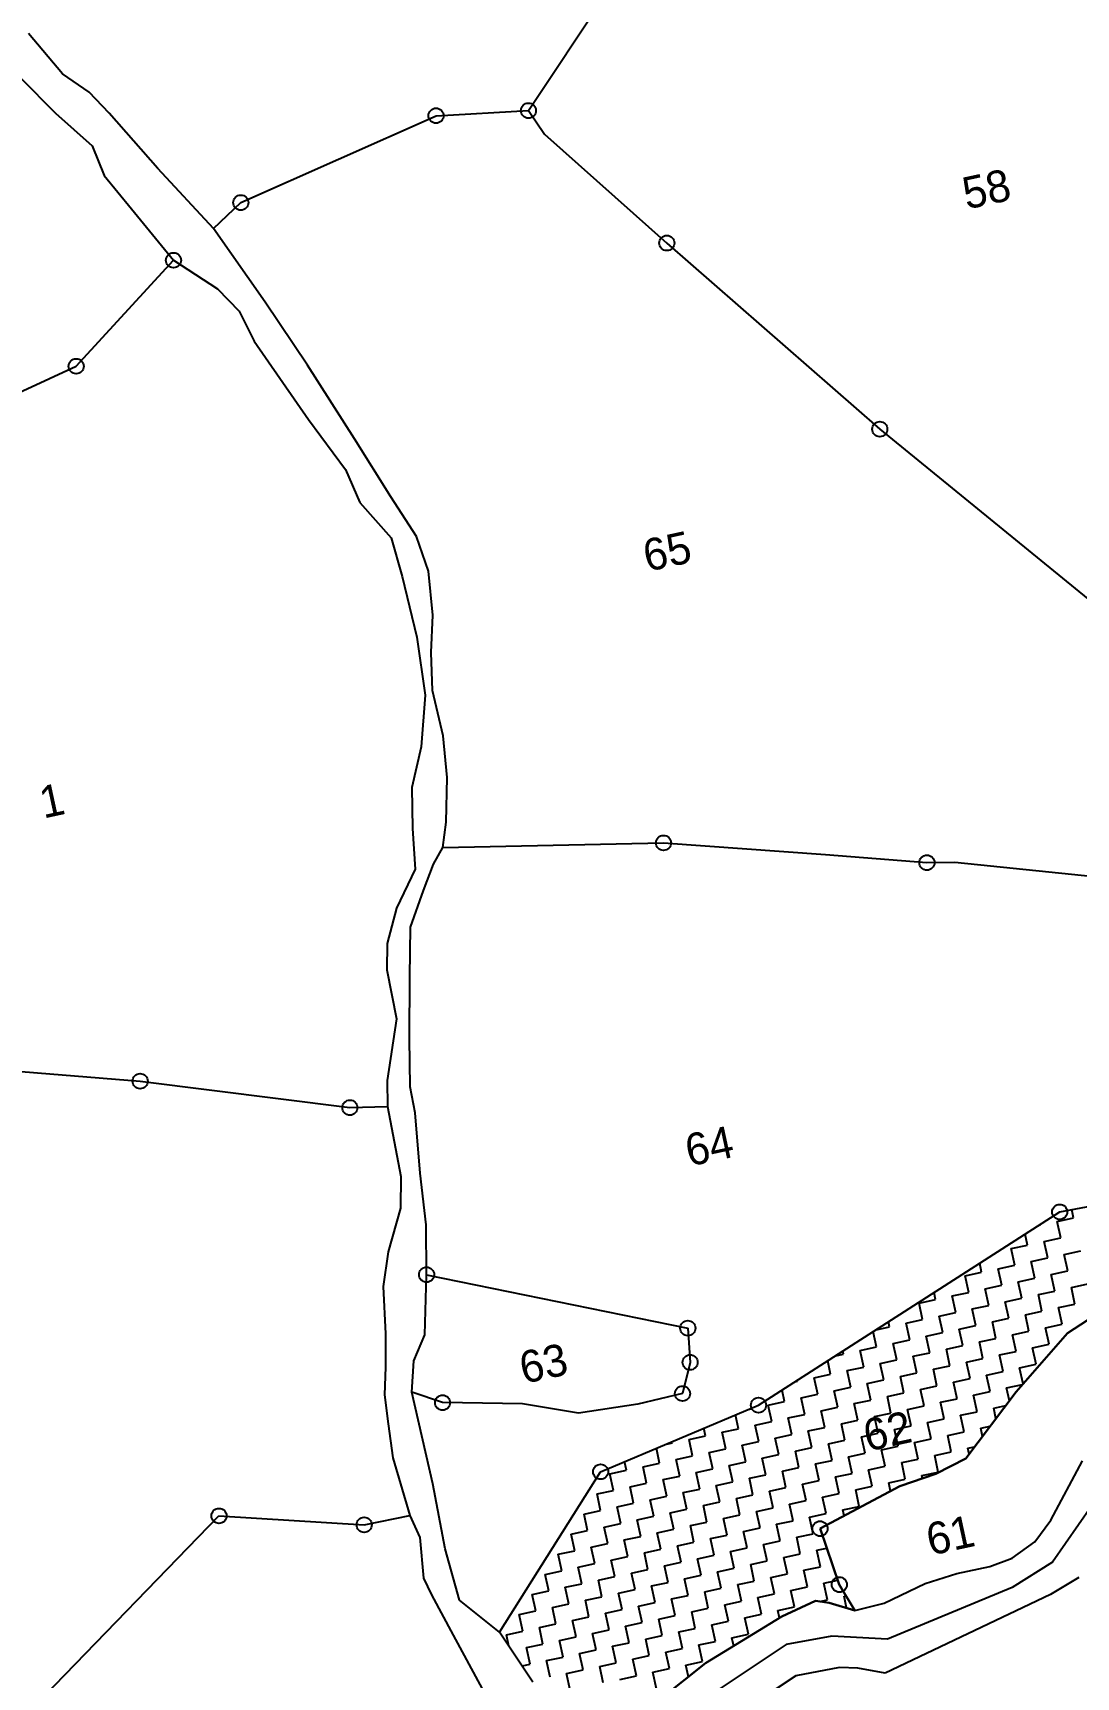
# Model space of a CAD drawing. Header units: metres. Extents: x 328584 to 331613, y 1804654 to 1807240.
# Drawn here: x 330419 to 330993, y 1805455 to 1806360 of the extents above; entities that cross this region are included whole.
import ezdxf

# ---------------------------------------------------------------- set-up
doc = ezdxf.new("R2010")
doc.units = ezdxf.units.M
doc.linetypes.add('DASHDOT', pattern=[25.4, 12.7, -6.35, 0, -6.35])
for name, color, linetype in [('POLY_HATCH', 12, 'Continuous'), ('POLY_PARCEL', 6, 'Continuous'), ('POLY_ROAD', 30, 'Continuous'), ('POLY_WATER', 4, 'Continuous'), ('TEXT_PARCEL', 7, 'Continuous'), ('V_BOUND_STREAM_LINE', 7, 'DASHDOT')]:
    doc.layers.add(name, color=color, linetype=linetype)
doc.styles.add('TEXT_MAP', font='', dxfattribs={"height": 0.5})
doc.styles.get('TEXT_MAP').set_extended_font_data('Kruti Dev 050')

msp = doc.modelspace()

# ---------------------------------------------------------------- linework, layer by layer
for centre in [(330691.35, 1806317.14), (330640.53, 1806314.34), (330533.11, 1806266.53), (330767.48, 1806244.29), (330496.09, 1806234.83), (330442.55, 1806176.52), (330884.62, 1806141.9), (330765.61, 1805914.33), (330910.57, 1805903.47), (330477.74, 1805783.25), (330593.15, 1805768.71), (330983.6, 1805711.34), (330635.33, 1805676.82), (330779.02, 1805647.39), (330780.28, 1805628.59), (330776.13, 1805611.43), (330644.13, 1805606.43), (330817.91, 1805605.02), (330731.08, 1805568.42), (330521.13, 1805544.13), (330600.99, 1805539.25), (330851.76, 1805537.13), (330862.38, 1805506.33)]:
    msp.add_circle(centre, 4.16)
at = {"layer": 'POLY_HATCH'}
for p, q in [((330983.6, 1805711.34), (331019.33, 1805718.05)), ((330817.91, 1805605.02), (330983.6, 1805711.34)), ((331043.3, 1805680.85), (330987.81, 1805644.64)), ((330987.81, 1805644.64), (330959.66, 1805612.36)), ((330731.08, 1805568.42), (330817.91, 1805605.02)), ((330959.66, 1805612.36), (330931.97, 1805575.73)), ((330675.45, 1805480.19), (330731.08, 1805568.42)), ((330931.97, 1805575.73), (330915.5, 1805567.23)), ((330895.69, 1805560.47), (330851.76, 1805537.13)), ((330915.5, 1805567.23), (330895.69, 1805560.47)), ((330851.76, 1805537.13), (330862.38, 1805506.33)), ((330862.38, 1805506.33), (330870.9, 1805492.14)), ((330849.34, 1805497.44), (330830.78, 1805488.89)), ((330856.84, 1805496.34), (330849.34, 1805497.44)), ((330870.9, 1805492.14), (330856.84, 1805496.34)), ((330830.78, 1805488.89), (330815.2, 1805479.18)), ((330693.83, 1805452.66), (330675.45, 1805480.19)), ((330815.2, 1805479.18), (330788.76, 1805463.04)), ((330788.76, 1805463.04), (330764.37, 1805443.73))]:
    msp.add_line(p, q, dxfattribs=at)
at = {"layer": 'POLY_HATCH', "linetype": 'Continuous'}
for p, q in [((330972.12, 1805703.98), (330973.1, 1805704.19)), ((330973.1, 1805704.19), (330973.02, 1805704.55)), ((330982.19, 1805706.15), (330991.28, 1805708.12)), ((330984.16, 1805697.06), (330982.19, 1805706.15)), ((330991.28, 1805708.12), (330990.31, 1805712.6)), ((330965.97, 1805693.13), (330964.66, 1805699.19)), ((330975.06, 1805695.09), (330984.16, 1805697.06)), ((330977.03, 1805686), (330975.06, 1805695.09)), ((330956.88, 1805691.16), (330965.97, 1805693.13)), ((330958.84, 1805682.07), (330956.88, 1805691.16)), ((330967.94, 1805684.03), (330977.03, 1805686)), ((330986.12, 1805687.97), (330995.22, 1805689.94)), ((330988.09, 1805678.88), (330986.12, 1805687.97)), ((330931.57, 1805676.17), (330940.66, 1805678.13)), ((330940.66, 1805678.13), (330939.59, 1805683.1)), ((330949.75, 1805680.1), (330958.84, 1805682.07)), ((330951.72, 1805671.01), (330949.75, 1805680.1)), ((330969.9, 1805674.94), (330967.94, 1805684.03)), ((330979, 1805676.91), (330988.09, 1805678.88)), ((330980.96, 1805667.82), (330979, 1805676.91)), ((330933.53, 1805667.07), (330931.57, 1805676.17)), ((330942.63, 1805669.04), (330951.72, 1805671.01)), ((330944.59, 1805659.95), (330942.63, 1805669.04)), ((330960.81, 1805672.98), (330969.9, 1805674.94)), ((330962.78, 1805663.88), (330960.81, 1805672.98)), ((330971.87, 1805665.85), (330980.96, 1805667.82)), ((330990.06, 1805669.78), (330999.15, 1805671.75)), ((330992.02, 1805660.69), (330990.06, 1805669.78)), ((330906.26, 1805661.17), (330915.35, 1805663.14)), ((330908.22, 1805652.08), (330906.26, 1805661.17)), ((330915.35, 1805663.14), (330914.51, 1805667.01)), ((330924.44, 1805665.11), (330933.53, 1805667.07)), ((330926.41, 1805656.01), (330924.44, 1805665.11)), ((330935.5, 1805657.98), (330944.59, 1805659.95)), ((330953.69, 1805661.92), (330962.78, 1805663.88)), ((330955.65, 1805652.82), (330953.69, 1805661.92)), ((330973.84, 1805656.76), (330971.87, 1805665.85)), ((330982.93, 1805658.72), (330992.02, 1805660.69)), ((330984.9, 1805649.63), (330982.93, 1805658.72)), ((330890.04, 1805648.15), (330889.44, 1805650.92)), ((330899.13, 1805650.11), (330908.22, 1805652.08)), ((330901.1, 1805641.02), (330899.13, 1805650.11)), ((330917.32, 1805654.05), (330926.41, 1805656.01)), ((330919.28, 1805644.96), (330917.32, 1805654.05)), ((330937.47, 1805648.89), (330935.5, 1805657.98)), ((330946.56, 1805650.86), (330955.65, 1805652.82)), ((330948.53, 1805641.76), (330946.56, 1805650.86)), ((330964.75, 1805654.79), (330973.84, 1805656.76)), ((330966.71, 1805645.7), (330964.75, 1805654.79)), ((330975.81, 1805647.66), (330984.9, 1805649.63)), ((330882.91, 1805637.09), (330881.08, 1805645.55)), ((330882.62, 1805646.54), (330890.04, 1805648.15)), ((330892.01, 1805639.05), (330901.1, 1805641.02)), ((330910.19, 1805642.99), (330919.28, 1805644.96)), ((330912.16, 1805633.9), (330910.19, 1805642.99)), ((330928.38, 1805646.92), (330937.47, 1805648.89)), ((330930.34, 1805637.83), (330928.38, 1805646.92)), ((330939.44, 1805639.8), (330948.53, 1805641.76)), ((330957.62, 1805643.73), (330966.71, 1805645.7)), ((330959.59, 1805634.64), (330957.62, 1805643.73)), ((330977.77, 1805638.57), (330975.81, 1805647.66)), ((330860.24, 1805632.18), (330864.73, 1805633.15)), ((330864.73, 1805633.15), (330864.37, 1805634.83)), ((330873.82, 1805635.12), (330882.91, 1805637.09)), ((330875.79, 1805626.03), (330873.82, 1805635.12)), ((330893.97, 1805629.96), (330892.01, 1805639.05)), ((330903.07, 1805631.93), (330912.16, 1805633.9)), ((330905.03, 1805622.84), (330903.07, 1805631.93)), ((330921.25, 1805635.86), (330930.34, 1805637.83)), ((330923.22, 1805626.77), (330921.25, 1805635.86)), ((330941.4, 1805630.7), (330939.44, 1805639.8)), ((330950.5, 1805632.67), (330959.59, 1805634.64)), ((330952.46, 1805623.58), (330950.5, 1805632.67)), ((330968.68, 1805636.61), (330977.77, 1805638.57)), ((330970.65, 1805627.51), (330968.68, 1805636.61)), ((330857.6, 1805622.09), (330856.01, 1805629.46)), ((330866.7, 1805624.06), (330875.79, 1805626.03)), ((330868.66, 1805614.97), (330866.7, 1805624.06)), ((330884.88, 1805627.99), (330893.97, 1805629.96)), ((330886.85, 1805618.9), (330884.88, 1805627.99)), ((330895.94, 1805620.87), (330905.03, 1805622.84)), ((330914.12, 1805624.8), (330923.22, 1805626.77)), ((330916.09, 1805615.71), (330914.12, 1805624.8)), ((330932.31, 1805628.74), (330941.4, 1805630.7)), ((330934.28, 1805619.64), (330932.31, 1805628.74)), ((330943.37, 1805621.61), (330952.46, 1805623.58)), ((330961.55, 1805625.55), (330970.65, 1805627.51)), ((330963.46, 1805616.72), (330961.55, 1805625.55)), ((330832.29, 1805607.1), (330830.93, 1805613.37)), ((330837.87, 1805617.82), (330839.42, 1805618.16)), ((330839.42, 1805618.16), (330839.29, 1805618.74)), ((330848.51, 1805620.13), (330857.6, 1805622.09)), ((330850.48, 1805611.03), (330848.51, 1805620.13)), ((330859.57, 1805613), (330868.66, 1805614.97)), ((330877.75, 1805616.94), (330886.85, 1805618.9)), ((330879.72, 1805607.84), (330877.75, 1805616.94)), ((330897.91, 1805611.78), (330895.94, 1805620.87)), ((330907, 1805613.74), (330916.09, 1805615.71)), ((330908.97, 1805604.65), (330907, 1805613.74)), ((330925.18, 1805617.68), (330934.28, 1805619.64)), ((330927.15, 1805608.59), (330925.18, 1805617.68)), ((330945.34, 1805612.52), (330943.37, 1805621.61)), ((330954.43, 1805614.49), (330963.16, 1805616.38)), ((330955.95, 1805607.45), (330954.43, 1805614.49)), ((330823.2, 1805605.13), (330832.29, 1805607.1)), ((330825.17, 1805596.04), (330823.2, 1805605.13)), ((330841.38, 1805609.07), (330850.48, 1805611.03)), ((330843.35, 1805599.97), (330841.38, 1805609.07)), ((330861.54, 1805603.91), (330859.57, 1805613)), ((330870.63, 1805605.88), (330879.72, 1805607.84)), ((330872.6, 1805596.78), (330870.63, 1805605.88)), ((330888.81, 1805609.81), (330897.91, 1805611.78)), ((330890.78, 1805600.72), (330888.81, 1805609.81)), ((330899.87, 1805602.68), (330908.97, 1805604.65)), ((330918.06, 1805606.62), (330927.15, 1805608.59)), ((330920.03, 1805597.53), (330918.06, 1805606.62)), ((330936.24, 1805610.55), (330945.34, 1805612.52)), ((330938.21, 1805601.46), (330936.24, 1805610.55)), ((330947.3, 1805603.43), (330954, 1805604.88)), ((330806.98, 1805592.11), (330805.34, 1805599.72)), ((330812.9, 1805602.9), (330814.11, 1805603.17)), ((330814.11, 1805603.17), (330814.06, 1805603.39)), ((330816.07, 1805594.07), (330825.17, 1805596.04)), ((330834.26, 1805598.01), (330843.35, 1805599.97)), ((330836.23, 1805588.91), (330834.26, 1805598.01)), ((330852.44, 1805601.94), (330861.54, 1805603.91)), ((330854.41, 1805592.85), (330852.44, 1805601.94)), ((330863.5, 1805594.82), (330872.6, 1805596.78)), ((330881.69, 1805598.75), (330890.78, 1805600.72)), ((330883.66, 1805589.66), (330881.69, 1805598.75)), ((330901.84, 1805593.59), (330899.87, 1805602.68)), ((330910.93, 1805595.56), (330920.03, 1805597.53)), ((330912.9, 1805586.47), (330910.93, 1805595.56)), ((330929.12, 1805599.49), (330938.21, 1805601.46)), ((330931.09, 1805590.4), (330929.12, 1805599.49)), ((330948.55, 1805597.66), (330947.3, 1805603.43)), ((330779.7, 1805586.21), (330788.8, 1805588.17)), ((330781.67, 1805577.11), (330779.7, 1805586.21)), ((330788.8, 1805588.17), (330787.89, 1805592.37)), ((330797.89, 1805590.14), (330806.98, 1805592.11)), ((330799.86, 1805581.05), (330797.89, 1805590.14)), ((330818.04, 1805584.98), (330816.07, 1805594.07)), ((330827.13, 1805586.95), (330836.23, 1805588.91)), ((330829.1, 1805577.86), (330827.13, 1805586.95)), ((330845.32, 1805590.88), (330854.41, 1805592.85)), ((330847.29, 1805581.79), (330845.32, 1805590.88)), ((330865.47, 1805585.72), (330863.5, 1805594.82)), ((330874.56, 1805587.69), (330883.66, 1805589.66)), ((330876.53, 1805578.6), (330874.56, 1805587.69)), ((330892.75, 1805591.62), (330901.84, 1805593.59)), ((330894.72, 1805582.53), (330892.75, 1805591.62)), ((330903.81, 1805584.5), (330912.9, 1805586.47)), ((330921.99, 1805588.43), (330931.09, 1805590.4)), ((330923.96, 1805579.34), (330921.99, 1805588.43)), ((330940.18, 1805592.37), (330945.4, 1805593.5)), ((330941.15, 1805587.88), (330940.18, 1805592.37)), ((330763.49, 1805573.18), (330761.72, 1805581.34)), ((330766.48, 1805583.35), (330770.61, 1805584.24)), ((330770.61, 1805584.24), (330770.44, 1805585.01)), ((330772.58, 1805575.15), (330781.67, 1805577.11)), ((330790.76, 1805579.08), (330799.86, 1805581.05)), ((330792.73, 1805569.99), (330790.76, 1805579.08)), ((330808.95, 1805583.01), (330818.04, 1805584.98)), ((330810.92, 1805573.92), (330808.95, 1805583.01)), ((330820.01, 1805575.89), (330829.1, 1805577.86)), ((330838.19, 1805579.82), (330847.29, 1805581.79)), ((330840.16, 1805570.73), (330838.19, 1805579.82)), ((330856.38, 1805583.76), (330865.47, 1805585.72)), ((330858.35, 1805574.66), (330856.38, 1805583.76)), ((330867.44, 1805576.63), (330876.53, 1805578.6)), ((330885.62, 1805580.56), (330894.72, 1805582.53)), ((330887.59, 1805571.47), (330885.62, 1805580.56)), ((330905.78, 1805575.41), (330903.81, 1805584.5)), ((330914.87, 1805577.37), (330923.96, 1805579.34)), ((330916.83, 1805568.28), (330914.87, 1805577.37)), ((330933.05, 1805581.31), (330936.79, 1805582.12)), ((330933.75, 1805578.09), (330933.05, 1805581.31)), ((330736.21, 1805567.28), (330745.3, 1805569.24)), ((330745.3, 1805569.24), (330744.28, 1805573.99)), ((330754.39, 1805571.21), (330763.49, 1805573.18)), ((330756.36, 1805562.12), (330754.39, 1805571.21)), ((330774.55, 1805566.05), (330772.58, 1805575.15)), ((330783.64, 1805568.02), (330792.73, 1805569.99)), ((330785.61, 1805558.93), (330783.64, 1805568.02)), ((330801.82, 1805571.95), (330810.92, 1805573.92)), ((330803.79, 1805562.86), (330801.82, 1805571.95)), ((330821.98, 1805566.8), (330820.01, 1805575.89)), ((330831.07, 1805568.76), (330840.16, 1805570.73)), ((330833.03, 1805559.67), (330831.07, 1805568.76)), ((330849.25, 1805572.7), (330858.35, 1805574.66)), ((330851.22, 1805563.6), (330849.25, 1805572.7)), ((330869.4, 1805567.54), (330867.44, 1805576.63)), ((330878.5, 1805569.51), (330887.59, 1805571.47)), ((330880.46, 1805560.41), (330878.5, 1805569.51)), ((330896.68, 1805573.44), (330905.78, 1805575.41)), ((330898.65, 1805564.35), (330896.68, 1805573.44)), ((330907.74, 1805566.31), (330916.83, 1805568.28)), ((330738.18, 1805558.18), (330736.21, 1805567.28)), ((330747.27, 1805560.15), (330756.36, 1805562.12)), ((330749.24, 1805551.06), (330747.27, 1805560.15)), ((330765.45, 1805564.09), (330774.55, 1805566.05)), ((330767.42, 1805554.99), (330765.45, 1805564.09)), ((330794.7, 1805560.89), (330803.79, 1805562.86)), ((330796.66, 1805551.8), (330794.7, 1805560.89)), ((330812.88, 1805564.83), (330821.98, 1805566.8)), ((330814.85, 1805555.74), (330812.88, 1805564.83)), ((330823.94, 1805557.7), (330833.03, 1805559.67)), ((330842.13, 1805561.64), (330851.22, 1805563.6)), ((330844.09, 1805552.54), (330842.13, 1805561.64)), ((330860.31, 1805565.57), (330869.4, 1805567.54)), ((330862.28, 1805556.48), (330860.31, 1805565.57)), ((330871.37, 1805558.45), (330880.46, 1805560.41)), ((330889.56, 1805562.38), (330898.65, 1805564.35)), ((330890.56, 1805557.75), (330889.56, 1805562.38)), ((330908.09, 1805564.7), (330907.74, 1805566.31)), ((330729.08, 1805556.22), (330738.18, 1805558.18)), ((330731.05, 1805547.13), (330729.08, 1805556.22)), ((330740.14, 1805549.09), (330749.24, 1805551.06)), ((330758.33, 1805553.03), (330767.42, 1805554.99)), ((330760.29, 1805543.93), (330758.33, 1805553.03)), ((330776.51, 1805556.96), (330785.61, 1805558.93)), ((330778.48, 1805547.87), (330776.51, 1805556.96)), ((330787.57, 1805549.84), (330796.66, 1805551.8)), ((330805.76, 1805553.77), (330814.85, 1805555.74)), ((330807.72, 1805544.68), (330805.76, 1805553.77)), ((330825.91, 1805548.61), (330823.94, 1805557.7)), ((330835, 1805550.58), (330844.09, 1805552.54)), ((330836.97, 1805541.49), (330835, 1805550.58)), ((330853.19, 1805554.51), (330862.28, 1805556.48)), ((330855.15, 1805545.42), (330853.19, 1805554.51)), ((330873.34, 1805549.35), (330871.37, 1805558.45)), ((330721.96, 1805545.16), (330731.05, 1805547.13)), ((330723.92, 1805536.07), (330721.96, 1805545.16)), ((330742.11, 1805540), (330740.14, 1805549.09)), ((330751.2, 1805541.97), (330760.29, 1805543.93)), ((330753.17, 1805532.87), (330751.2, 1805541.97)), ((330769.39, 1805545.9), (330778.48, 1805547.87)), ((330771.35, 1805536.81), (330769.39, 1805545.9)), ((330789.54, 1805540.74), (330787.57, 1805549.84)), ((330798.63, 1805542.71), (330807.72, 1805544.68)), ((330800.6, 1805533.62), (330798.63, 1805542.71)), ((330816.82, 1805546.64), (330825.91, 1805548.61)), ((330818.78, 1805537.55), (330816.82, 1805546.64)), ((330827.88, 1805539.52), (330836.97, 1805541.49)), ((330846.06, 1805543.45), (330855.15, 1805545.42)), ((330848.03, 1805534.36), (330846.06, 1805543.45)), ((330864.25, 1805547.39), (330873.34, 1805549.35)), ((330864.95, 1805544.14), (330864.25, 1805547.39)), ((330714.83, 1805534.1), (330723.92, 1805536.07)), ((330716.8, 1805525.01), (330714.83, 1805534.1)), ((330733.02, 1805538.03), (330742.11, 1805540)), ((330734.98, 1805528.94), (330733.02, 1805538.03)), ((330744.08, 1805530.91), (330753.17, 1805532.87)), ((330762.26, 1805534.84), (330771.35, 1805536.81)), ((330764.23, 1805525.75), (330762.26, 1805534.84)), ((330780.45, 1805538.78), (330789.54, 1805540.74)), ((330782.41, 1805529.68), (330780.45, 1805538.78)), ((330791.51, 1805531.65), (330800.6, 1805533.62)), ((330809.69, 1805535.58), (330818.78, 1805537.55)), ((330811.66, 1805526.49), (330809.69, 1805535.58)), ((330829.84, 1805530.43), (330827.88, 1805539.52)), ((330838.94, 1805532.39), (330848.03, 1805534.36)), ((330840.9, 1805523.3), (330838.94, 1805532.39)), ((330707.71, 1805523.04), (330716.8, 1805525.01)), ((330709.67, 1805513.95), (330707.71, 1805523.04)), ((330725.89, 1805526.97), (330734.98, 1805528.94)), ((330727.86, 1805517.88), (330725.89, 1805526.97)), ((330746.04, 1805521.81), (330744.08, 1805530.91)), ((330755.14, 1805523.78), (330764.23, 1805525.75)), ((330757.1, 1805514.69), (330755.14, 1805523.78)), ((330773.32, 1805527.72), (330782.41, 1805529.68)), ((330775.29, 1805518.62), (330773.32, 1805527.72)), ((330793.47, 1805522.56), (330791.51, 1805531.65)), ((330802.57, 1805524.52), (330811.66, 1805526.49)), ((330804.53, 1805515.43), (330802.57, 1805524.52)), ((330820.75, 1805528.46), (330829.84, 1805530.43)), ((330822.72, 1805519.37), (330820.75, 1805528.46)), ((330831.81, 1805521.33), (330840.9, 1805523.3)), ((330850, 1805525.27), (330855.44, 1805526.45)), ((330851.96, 1805516.17), (330850, 1805525.27)), ((330700.58, 1805511.98), (330709.67, 1805513.95)), ((330718.77, 1805515.91), (330727.86, 1805517.88)), ((330720.73, 1805506.82), (330718.77, 1805515.91)), ((330736.95, 1805519.85), (330746.04, 1805521.81)), ((330738.92, 1805510.76), (330736.95, 1805519.85)), ((330748.01, 1805512.72), (330757.1, 1805514.69)), ((330766.2, 1805516.66), (330775.29, 1805518.62)), ((330768.16, 1805507.56), (330766.2, 1805516.66)), ((330784.38, 1805520.59), (330793.47, 1805522.56)), ((330786.35, 1805511.5), (330784.38, 1805520.59)), ((330795.44, 1805513.46), (330804.53, 1805515.43)), ((330813.63, 1805517.4), (330822.72, 1805519.37)), ((330815.59, 1805508.31), (330813.63, 1805517.4)), ((330833.78, 1805512.24), (330831.81, 1805521.33)), ((330842.87, 1805514.21), (330851.96, 1805516.17)), ((330844.84, 1805505.12), (330842.87, 1805514.21)), ((330702.55, 1805502.89), (330700.58, 1805511.98)), ((330711.64, 1805504.85), (330720.73, 1805506.82)), ((330713.61, 1805495.76), (330711.64, 1805504.85)), ((330729.83, 1805508.79), (330738.92, 1805510.76)), ((330731.79, 1805499.7), (330729.83, 1805508.79)), ((330749.98, 1805503.63), (330748.01, 1805512.72)), ((330759.07, 1805505.6), (330768.16, 1805507.56)), ((330761.04, 1805496.5), (330759.07, 1805505.6)), ((330777.26, 1805509.53), (330786.35, 1805511.5)), ((330779.22, 1805500.44), (330777.26, 1805509.53)), ((330797.41, 1805504.37), (330795.44, 1805513.46)), ((330806.5, 1805506.34), (330815.59, 1805508.31)), ((330808.47, 1805497.25), (330806.5, 1805506.34)), ((330824.68, 1805510.27), (330833.78, 1805512.24)), ((330826.65, 1805501.18), (330824.68, 1805510.27)), ((330835.74, 1805503.15), (330844.84, 1805505.12)), ((330853.93, 1805507.08), (330861.55, 1805508.73)), ((330855.9, 1805497.99), (330853.93, 1805507.08)), ((330693.46, 1805500.92), (330702.55, 1805502.89)), ((330695.42, 1805491.83), (330693.46, 1805500.92)), ((330704.52, 1805493.79), (330713.61, 1805495.76)), ((330722.7, 1805497.73), (330731.79, 1805499.7)), ((330724.67, 1805488.64), (330722.7, 1805497.73)), ((330740.89, 1805501.66), (330749.98, 1805503.63)), ((330742.85, 1805492.57), (330740.89, 1805501.66)), ((330751.94, 1805494.54), (330761.04, 1805496.5)), ((330770.13, 1805498.47), (330779.22, 1805500.44)), ((330772.1, 1805489.38), (330770.13, 1805498.47)), ((330788.31, 1805502.41), (330797.41, 1805504.37)), ((330790.28, 1805493.31), (330788.31, 1805502.41)), ((330799.37, 1805495.28), (330808.47, 1805497.25)), ((330817.56, 1805499.21), (330826.65, 1805501.18)), ((330819.53, 1805490.12), (330817.56, 1805499.21)), ((330837.71, 1805494.06), (330835.74, 1805503.15)), ((330851.73, 1805497.09), (330855.9, 1805497.99)), ((330864.99, 1805499.96), (330866.06, 1805500.19)), ((330866.39, 1805493.49), (330864.99, 1805499.96)), ((330686.33, 1805489.86), (330695.42, 1805491.83)), ((330688.3, 1805480.77), (330686.33, 1805489.86)), ((330706.48, 1805484.7), (330704.52, 1805493.79)), ((330715.57, 1805486.67), (330724.67, 1805488.64)), ((330717.54, 1805477.58), (330715.57, 1805486.67)), ((330733.76, 1805490.6), (330742.85, 1805492.57)), ((330735.73, 1805481.51), (330733.76, 1805490.6)), ((330753.91, 1805485.44), (330751.94, 1805494.54)), ((330763, 1805487.41), (330772.1, 1805489.38)), ((330764.97, 1805478.32), (330763, 1805487.41)), ((330781.19, 1805491.35), (330790.28, 1805493.31)), ((330783.16, 1805482.25), (330781.19, 1805491.35)), ((330801.34, 1805486.19), (330799.37, 1805495.28)), ((330810.43, 1805488.15), (330819.53, 1805490.12)), ((330812.4, 1805479.06), (330810.43, 1805488.15)), ((330828.62, 1805492.09), (330837.71, 1805494.06)), ((330829.49, 1805488.09), (330828.62, 1805492.09)), ((330679.2, 1805478.8), (330688.3, 1805480.77)), ((330680.56, 1805472.52), (330679.2, 1805478.8)), ((330697.39, 1805482.74), (330706.48, 1805484.7)), ((330699.36, 1805473.64), (330697.39, 1805482.74)), ((330708.45, 1805475.61), (330717.54, 1805477.58)), ((330726.63, 1805479.54), (330735.73, 1805481.51)), ((330728.6, 1805470.45), (330726.63, 1805479.54)), ((330744.82, 1805483.48), (330753.91, 1805485.44)), ((330746.79, 1805474.39), (330744.82, 1805483.48)), ((330755.88, 1805476.35), (330764.97, 1805478.32)), ((330774.06, 1805480.29), (330783.16, 1805482.25)), ((330776.03, 1805471.19), (330774.06, 1805480.29)), ((330792.25, 1805484.22), (330801.34, 1805486.19)), ((330794.22, 1805475.13), (330792.25, 1805484.22)), ((330803.31, 1805477.09), (330812.4, 1805479.06)), ((330690.26, 1805471.68), (330699.36, 1805473.64)), ((330692.23, 1805462.58), (330690.26, 1805471.68)), ((330710.42, 1805466.52), (330708.45, 1805475.61)), ((330719.51, 1805468.48), (330728.6, 1805470.45)), ((330737.69, 1805472.42), (330746.79, 1805474.39)), ((330739.66, 1805463.33), (330737.69, 1805472.42)), ((330757.85, 1805467.26), (330755.88, 1805476.35)), ((330766.94, 1805469.23), (330776.03, 1805471.19)), ((330768.91, 1805460.13), (330766.94, 1805469.23)), ((330785.12, 1805473.16), (330794.22, 1805475.13)), ((330787.09, 1805464.07), (330785.12, 1805473.16)), ((330804.3, 1805472.53), (330803.31, 1805477.09)), ((330687.84, 1805461.63), (330692.23, 1805462.58)), ((330701.32, 1805464.55), (330710.42, 1805466.52)), ((330703.29, 1805455.46), (330701.32, 1805464.55)), ((330721.48, 1805459.39), (330719.51, 1805468.48)), ((330730.57, 1805461.36), (330739.66, 1805463.33)), ((330732.54, 1805452.27), (330730.57, 1805461.36)), ((330748.75, 1805465.29), (330757.85, 1805467.26)), ((330750.72, 1805456.2), (330748.75, 1805465.29)), ((330759.81, 1805458.17), (330768.91, 1805460.13)), ((330778, 1805462.1), (330787.09, 1805464.07)), ((330779.4, 1805455.63), (330778, 1805462.1)), ((330712.38, 1805457.42), (330721.48, 1805459.39)), ((330714.35, 1805448.33), (330712.38, 1805457.42)), ((330741.63, 1805454.23), (330750.72, 1805456.2)), ((330761.78, 1805449.07), (330759.81, 1805458.17))]:
    msp.add_line(p, q, dxfattribs=at)
at = {"layer": 'POLY_PARCEL'}
for p, q in [((330691.35, 1806317.14), (330733.08, 1806379.97)), ((330533.11, 1806266.53), (330640.53, 1806314.34)), ((330640.53, 1806314.34), (330691.35, 1806317.14)), ((330691.35, 1806317.14), (330700.12, 1806304.15)), ((330700.12, 1806304.15), (330767.48, 1806244.29)), ((330518.1, 1806252.37), (330533.11, 1806266.53)), ((330767.48, 1806244.29), (330884.62, 1806141.9)), ((330442.55, 1806176.52), (330496.09, 1806234.83)), ((330393.9, 1806154.16), (330442.55, 1806176.52)), ((330884.62, 1806141.9), (331023.85, 1806028.4)), ((330644.3, 1805911.85), (330765.61, 1805914.33)), ((330765.61, 1805914.33), (330854.82, 1805907.86)), ((330854.82, 1805907.86), (330910.57, 1805903.47)), ((330910.57, 1805903.47), (330925.87, 1805903.81)), ((330925.87, 1805903.81), (331009.71, 1805895.19)), ((330351.76, 1805793.52), (330477.74, 1805783.25)), ((330477.74, 1805783.25), (330593.15, 1805768.71)), ((330593.15, 1805768.71), (330613.74, 1805769.37)), ((330983.6, 1805711.34), (331019.33, 1805718.05)), ((330817.91, 1805605.02), (330983.6, 1805711.34)), ((330635.33, 1805676.82), (330779.02, 1805647.39)), ((330987.81, 1805644.64), (331043.3, 1805680.85)), ((330779.02, 1805647.39), (330780.28, 1805628.59)), ((330959.66, 1805612.36), (330987.81, 1805644.64)), ((330780.28, 1805628.59), (330776.13, 1805611.43)), ((330644.13, 1805606.43), (330627.28, 1805612.25)), ((330688.06, 1805605.84), (330644.13, 1805606.43)), ((330718.92, 1805600.73), (330688.06, 1805605.84)), ((330751.57, 1805605.55), (330718.92, 1805600.73)), ((330731.08, 1805568.42), (330817.91, 1805605.02)), ((330776.13, 1805611.43), (330751.57, 1805605.55)), ((330931.97, 1805575.73), (330959.66, 1805612.36)), ((330675.45, 1805480.19), (330731.08, 1805568.42)), ((330915.5, 1805567.23), (330931.97, 1805575.73)), ((330851.76, 1805537.13), (330895.69, 1805560.47)), ((330895.69, 1805560.47), (330915.5, 1805567.23)), ((330425.19, 1805445.25), (330521.13, 1805544.13)), ((330521.13, 1805544.13), (330600.99, 1805539.25)), ((330600.99, 1805539.25), (330626.1, 1805544.29)), ((330862.38, 1805506.33), (330851.76, 1805537.13)), ((330870.9, 1805492.14), (330862.38, 1805506.33))]:
    msp.add_line(p, q, dxfattribs=at)
at = {"layer": 'POLY_ROAD'}
for p, q in [((330435.03, 1806337.4), (330416.36, 1806359.62)), ((330449.66, 1806327.2), (330435.03, 1806337.4)), ((330411.95, 1806335.15), (330431.15, 1806315.65)), ((330460.74, 1806315.76), (330449.66, 1806327.2)), ((330431.15, 1806315.65), (330451.44, 1806297.83)), ((330487.42, 1806285.25), (330460.74, 1806315.76)), ((330451.44, 1806297.83), (330457.98, 1806281.49)), ((330518.1, 1806252.37), (330487.42, 1806285.25)), ((330457.98, 1806281.49), (330473.09, 1806263.04)), ((330473.09, 1806263.04), (330496.09, 1806234.83)), ((330546.48, 1806211.73), (330518.1, 1806252.37)), ((330496.09, 1806234.83), (330520.27, 1806219.18)), ((330520.27, 1806219.18), (330532.14, 1806206.78)), ((330569.74, 1806177.14), (330546.48, 1806211.73)), ((330532.14, 1806206.78), (330540.55, 1806190.26)), ((330540.55, 1806190.26), (330570.3, 1806147.15)), ((330595.76, 1806136.68), (330569.74, 1806177.14)), ((330570.3, 1806147.15), (330590.74, 1806119.71)), ((330615.58, 1806104.69), (330595.76, 1806136.68)), ((330590.74, 1806119.71), (330598.52, 1806101.6)), ((330598.52, 1806101.6), (330615.78, 1806082.16)), ((330629.84, 1806082.96), (330615.58, 1806104.69)), ((330615.78, 1806082.16), (330621.85, 1806060.79)), ((330636.37, 1806063.84), (330629.84, 1806082.96)), ((330621.85, 1806060.79), (330630.02, 1806027.42)), ((330638.68, 1806039.69), (330636.37, 1806063.84)), ((330637.9, 1806019), (330638.68, 1806039.69)), ((330630.02, 1806027.42), (330634.49, 1805995.57)), ((330638.58, 1805998.14), (330637.9, 1806019)), ((330634.49, 1805995.57), (330632.43, 1805967.12)), ((330644.47, 1805973.16), (330638.58, 1805998.14)), ((330632.43, 1805967.12), (330627.12, 1805944.73)), ((330646.56, 1805950.22), (330644.47, 1805973.16)), ((330646.11, 1805925.78), (330646.56, 1805950.22)), ((330627.12, 1805944.73), (330627.58, 1805922.3)), ((330627.58, 1805922.3), (330629.04, 1805899.93)), ((330644.3, 1805911.85), (330646.11, 1805925.78)), ((330639.12, 1805902.62), (330644.3, 1805911.85)), ((330629.04, 1805899.93), (330618.71, 1805878.39)), ((330633.67, 1805888.07), (330639.12, 1805902.62)), ((330626.56, 1805867.92), (330633.67, 1805888.07)), ((330618.71, 1805878.39), (330613.73, 1805858.96)), ((330626.17, 1805840.71), (330626.56, 1805867.92)), ((330613.73, 1805858.96), (330613.49, 1805844.43)), ((330613.49, 1805844.43), (330618.82, 1805817.58)), ((330625.87, 1805806.75), (330626.17, 1805840.71)), ((330618.82, 1805817.58), (330613.59, 1805783.63)), ((330626.38, 1805780.13), (330625.87, 1805806.75)), ((330613.59, 1805783.63), (330613.74, 1805769.37)), ((330628.98, 1805765.89), (330626.38, 1805780.13)), ((330613.74, 1805769.37), (330621.09, 1805730.89)), ((330631.87, 1805732.63), (330628.98, 1805765.89)), ((330621.09, 1805730.89), (330620.99, 1805713.49)), ((330635.15, 1805704.22), (330631.87, 1805732.63)), ((330620.99, 1805713.49), (330614.14, 1805689.32)), ((330635.33, 1805676.82), (330635.15, 1805704.22)), ((330614.14, 1805689.32), (330611.46, 1805670.4)), ((330634.38, 1805643.67), (330635.33, 1805676.82)), ((330611.46, 1805670.4), (330612.7, 1805644.21)), ((330612.7, 1805644.21), (330612.8, 1805625.89)), ((330628.37, 1805629.48), (330634.38, 1805643.67)), ((330612.8, 1805625.89), (330612.2, 1805610.79)), ((330627.28, 1805612.25), (330628.37, 1805629.48)), ((330612.2, 1805610.79), (330614.2, 1805594.81)), ((330638.69, 1805561.73), (330627.28, 1805612.25)), ((330614.2, 1805594.81), (330616.81, 1805576.07)), ((330616.81, 1805576.07), (330626.1, 1805544.29)), ((330645.47, 1805525.96), (330638.69, 1805561.73)), ((330626.1, 1805544.29), (330631.67, 1805532.31)), ((330631.67, 1805532.31), (330633.67, 1805509.82)), ((330653.46, 1805497.87), (330645.47, 1805525.96)), ((330633.67, 1805509.82), (330638.02, 1805500.74)), ((330638.02, 1805500.74), (330650, 1805478.51)), ((330675.45, 1805480.19), (330653.46, 1805497.87)), ((330650, 1805478.51), (330665.94, 1805449.02)), ((330693.83, 1805452.66), (330675.45, 1805480.19))]:
    msp.add_line(p, q, dxfattribs=at)
at = {"layer": 'POLY_WATER'}
for p, q in [((330978.73, 1805541.75), (330996.14, 1805574.5)), ((330969.96, 1805529.89), (330978.73, 1805541.75)), ((330957.41, 1805520.83), (330969.96, 1805529.89)), ((330927.02, 1805512.45), (330945.22, 1805516.38)), ((330945.22, 1805516.38), (330957.41, 1805520.83)), ((330887.03, 1805496.09), (330909.64, 1805506.87)), ((330909.64, 1805506.87), (330927.02, 1805512.45)), ((330994.18, 1805510.17), (330978.5, 1805500.89)), ((330830.78, 1805488.89), (330849.34, 1805497.44)), ((330849.34, 1805497.44), (330856.84, 1805496.34)), ((330856.84, 1805496.34), (330870.9, 1805492.14)), ((330870.9, 1805492.14), (330887.03, 1805496.09)), ((330978.5, 1805500.89), (330887.62, 1805457.67)), ((330815.2, 1805479.18), (330830.78, 1805488.89)), ((330788.76, 1805463.04), (330815.2, 1805479.18)), ((330764.37, 1805443.73), (330788.76, 1805463.04)), ((330862.45, 1805460.83), (330838.53, 1805456.11)), ((330872.54, 1805460.3), (330862.45, 1805460.83)), ((330887.62, 1805457.67), (330872.54, 1805460.3)), ((330838.53, 1805456.11), (330807.98, 1805435.91))]:
    msp.add_line(p, q, dxfattribs=at)
at = {"layer": 'V_BOUND_STREAM_LINE', "ltscale": 10}
for p, q in [((331001.05, 1805549.41), (330979.69, 1805518.6)), ((330979.69, 1805518.6), (330957.38, 1805504.75)), ((330957.38, 1805504.75), (330888.93, 1805476.4)), ((330858.32, 1805477.9), (330833.09, 1805473.34)), ((330888.93, 1805476.4), (330858.32, 1805477.9)), ((330833.09, 1805473.34), (330778.73, 1805437.06))]:
    msp.add_line(p, q, dxfattribs=at)

# ---------------------------------------------------------------- texts
at = {"layer": 'TEXT_PARCEL', "style": 'TEXT_MAP'}
for s, p in [('58', (330932.37, 1806262.71)), ('65', (330756.67, 1806063.44)), ('1', (330424.58, 1805927.68)), ('64', (330779.83, 1805736.27)), ('63', (330688.67, 1805616.71)), ('62', (330877.88, 1805579.46)), ('61', (330912.46, 1805522.26))]:
    msp.add_text(s, height=17.58, rotation=12.20696, dxfattribs=at).set_placement(p)

doc.saveas('drawing.dxf')
